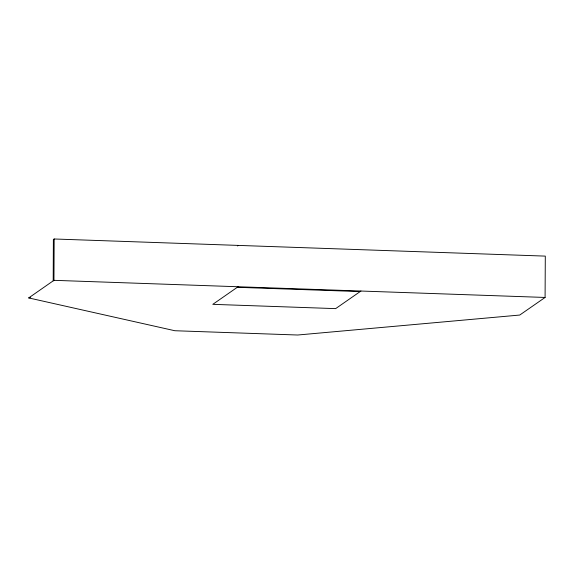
<?xml version="1.0" encoding="UTF-8"?>
<svg xmlns="http://www.w3.org/2000/svg" width="574" height="574" viewBox="0 0 574 574"><rect width="100%" height="100%" fill="white"/><g stroke="black" fill="none" stroke-linecap="round" stroke-linejoin="round"><path stroke-width="0.86" d="M53.203 280.88L53.375 239.537L54.164 238.985L545.3 256.112L545.085 297.454L519.743 315.047L297.705 335.015L174.848 330.732L28.7 297.92L53.949 280.327L545.085 297.454M53.949 280.327L54.164 238.985M237.514 245.959L238.303 245.407M238.088 286.749L212.796 304.342L335.647 308.625L360.946 291.032M28.7 297.92L30.458 297.59M237.299 287.301L360.149 291.585"/></g></svg>
